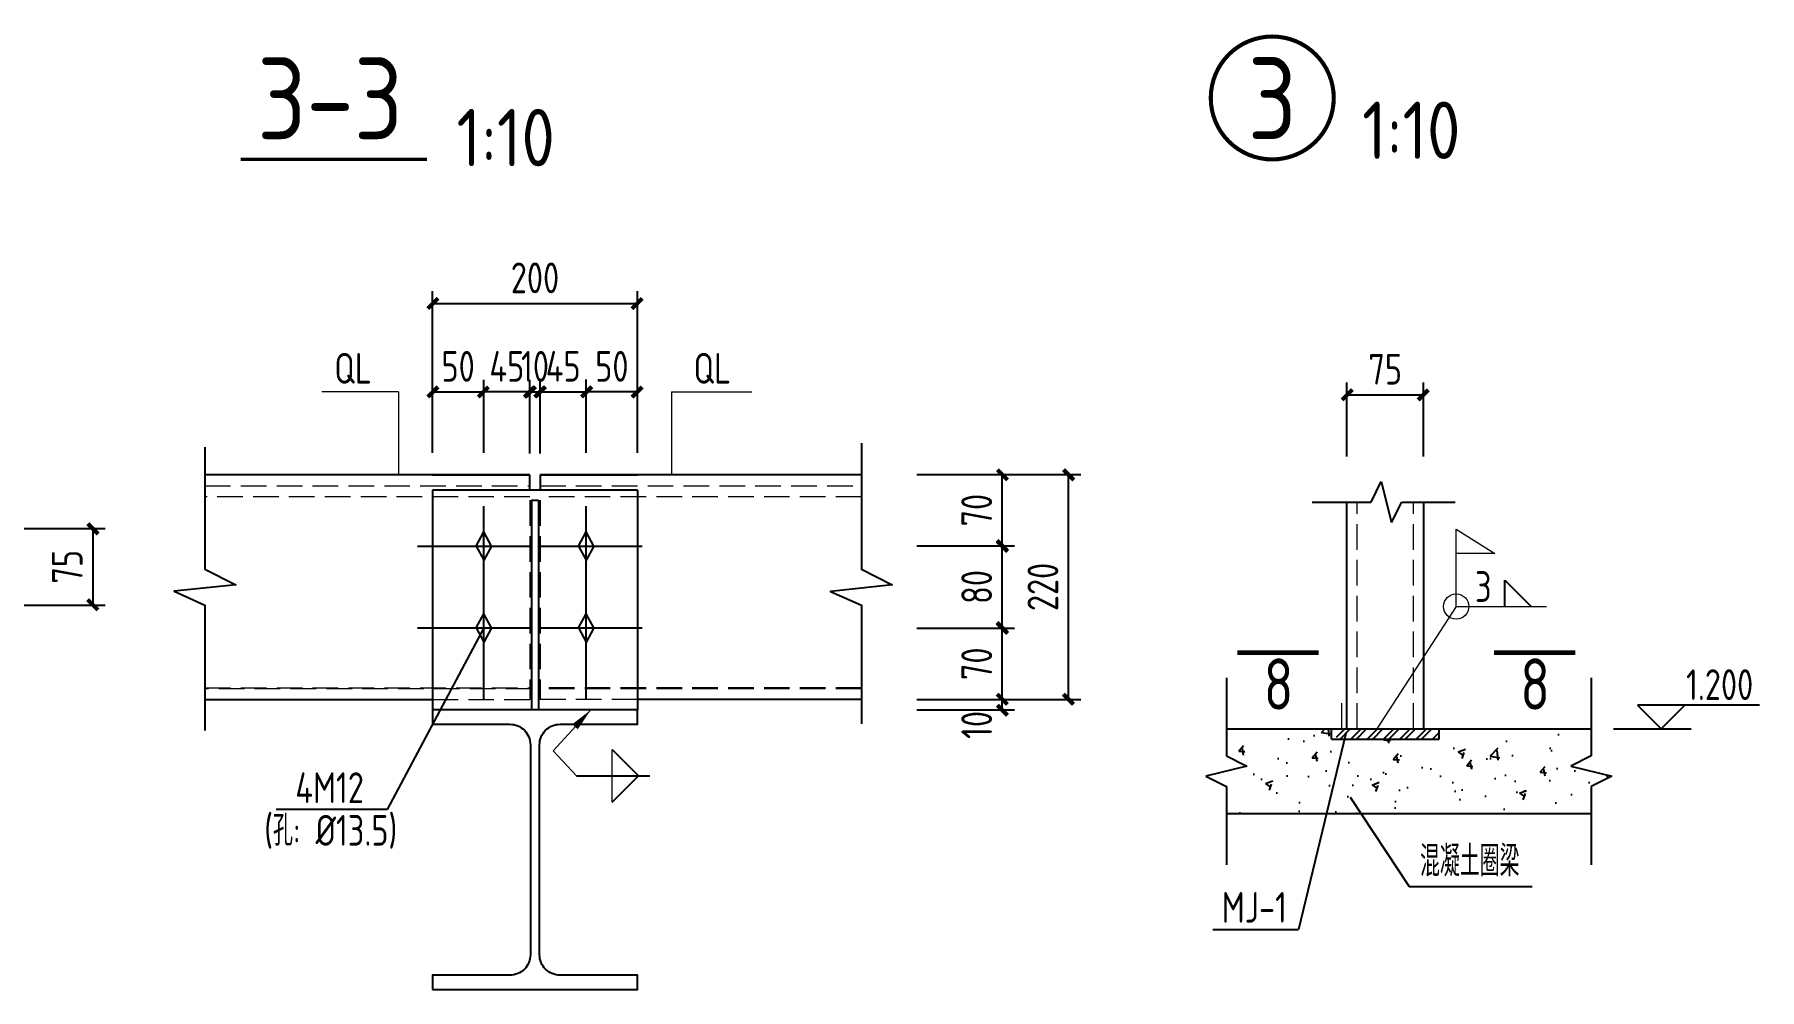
# Model space of a CAD drawing. Header units: millimetres. Extents: x 866309 to 879639, y 39442 to 44891.
# Drawn here: x 875456.3 to 875624.6, y 39850.1 to 39943.4 of the extents above; entities that cross this region are included whole.
import ezdxf

# ---------------------------------------------------------------- set-up
doc = ezdxf.new("R2010")
doc.units = ezdxf.units.MM
doc.header["$LTSCALE"] = 1000
doc.header["$MEASUREMENT"] = 0
for name, pattern in [('CENTER', [2, 1.25, -0.25, 0.25, -0.25]), ('DASH', [0.35, 0.25, -0.1]), ('DOTE', [2.42, 2, -0.2, 0.02, -0.2])]:
    doc.linetypes.add(name, pattern=pattern)
for name, color, linetype, lineweight in [('1', 4, 'Continuous', 70), ('D3', 62, 'Continuous', 9), ('LZ', 64, 'Continuous', 9), ('数字', 3, 'Continuous', 9), ('细实线', 1, 'Continuous', 20)]:
    doc.layers.add(name, color=color, linetype=linetype, lineweight=lineweight)
for name, color, linetype in [('D1', 112, 'Continuous'), ('D2', 6, 'Continuous'), ('DIM', 7, 'Continuous'), ('DOTE', 1, 'DOTE'), ('M_Thin', 7, 'Continuous'), ('Prof', 2, 'Continuous'), ('PUB_DIM', 3, 'Continuous'), ('THIN', 7, 'Continuous'), ('文字', 7, 'Continuous'), ('柱子', 8, 'Continuous'), ('桩', 6, 'Continuous')]:
    doc.layers.add(name, color=color, linetype=linetype)
doc.styles.add('GBHZ', font='gbenor.shx', dxfattribs={"width": 0.9, "bigfont": 'gbcbig.shx'})
doc.dimstyles.new('Y10', dxfattribs={"dimscale": 0, "dimtxt": 3, "dimasz": 0.01, "dimexe": 1.2, "dimexo": 1, "dimgap": 1, "dimtad": 1, "dimdec": 0, "dimlfac": 10, "dimzin": 0, "dimdsep": 46, "dimtxsty": 'GBHZ', "dimblk1": 'DX', "dimblk2": 'DX', "dimsah": 1, "dimcen": 0.09, "dimdle": 1, "dimadec": 0, "dimazin": 0, "dimtfac": 1, "dimtdec": 0, "dimtix": 1, "dimtmove": 2, "dimatfit": 3, "dimldrblk": 'DX', "dimfxl": 0, "dimtolj": 1, "dimtzin": 0, "dimarcsym": 0})

# ---------------------------------------------------------------- blocks, each defined once
blk = doc.blocks.new('DX')
at = {"color": 0, "linetype": 'ByBlock', "const_width": 40}
blk.add_lwpolyline([(-54, -51), (46, 49)], dxfattribs=at)
blk = doc.blocks.new('*D523')
at = {"layer": 'Defpoints', "color": 0, "linetype": 'ByBlock', "transparency": 16777216}
for p in [(875453.87, 39895.14), (875453.87, 39887.65), (875461.97, 39887.65)]:
    blk.add_point(p, dxfattribs=at)
at = {"layer": 'DIM', "color": 0, "linetype": 'ByBlock', "lineweight": -2, "transparency": 16777216}
for p, q in [((875454.87, 39895.14), (875463.17, 39895.14)), ((875461.97, 39895.13), (875461.97, 39887.66)), ((875454.87, 39887.65), (875463.17, 39887.65))]:
    blk.add_line(p, q, dxfattribs=at)
at = {"layer": 'DIM', "color": 0, "linetype": 'ByBlock', "lineweight": -2, "transparency": 16777216, "xscale": 0.01, "yscale": 0.01, "zscale": 0.01}
for p, rotation in [((875461.97, 39895.14), 90), ((875461.97, 39887.65), 270)]:
    blk.add_blockref('DX', p, dxfattribs=dict(at, rotation=rotation))
at = {"layer": 'DIM', "color": 0, "linetype": 'ByBlock', "transparency": 16777216, "insert": (875459.47, 39891.39), "char_height": 3, "attachment_point": 5, "rotation": 90, "style": 'GBHZ'}
blk.add_mtext('\\A1;75', dxfattribs=at)
blk = doc.blocks.new('*D524')
at = {"layer": 'Defpoints', "color": 0, "linetype": 'ByBlock', "transparency": 16777216}
for p in [(875541.36, 39878.42), (875541.36, 39877.42), (875550.71, 39878.42)]:
    blk.add_point(p, dxfattribs=at)
at = {"layer": 'DIM', "color": 0, "linetype": 'ByBlock', "lineweight": -2, "transparency": 16777216}
for p, q in [((875542.36, 39878.42), (875551.91, 39878.42)), ((875542.36, 39877.42), (875551.91, 39877.42)), ((875550.71, 39878.43), (875550.71, 39878.44)), ((875550.71, 39877.42), (875550.71, 39878.42)), ((875550.71, 39877.41), (875550.71, 39877.4))]:
    blk.add_line(p, q, dxfattribs=at)
at = {"layer": 'DIM', "color": 0, "linetype": 'ByBlock', "lineweight": -2, "transparency": 16777216, "xscale": 0.01, "yscale": 0.01, "zscale": 0.01}
for p, rotation in [((875550.71, 39878.42), 270), ((875550.71, 39877.42), 90)]:
    blk.add_blockref('DX', p, dxfattribs=dict(at, rotation=rotation))
at = {"layer": 'DIM', "color": 0, "linetype": 'ByBlock', "transparency": 16777216, "insert": (875548.21, 39875.95), "char_height": 3, "attachment_point": 5, "rotation": 90, "style": 'GBHZ'}
blk.add_mtext('\\A1;10', dxfattribs=at)
blk = doc.blocks.new('*D525')
at = {"layer": 'Defpoints', "color": 0, "linetype": 'ByBlock', "transparency": 16777216}
for p in [(875541.36, 39885.41), (875550.71, 39885.41), (875541.36, 39878.42)]:
    blk.add_point(p, dxfattribs=at)
at = {"layer": 'DIM', "color": 0, "linetype": 'ByBlock', "lineweight": -2, "transparency": 16777216}
for p, q in [((875542.36, 39885.41), (875551.91, 39885.41)), ((875550.71, 39878.43), (875550.71, 39885.4)), ((875542.36, 39878.42), (875551.91, 39878.42))]:
    blk.add_line(p, q, dxfattribs=at)
at = {"layer": 'DIM', "color": 0, "linetype": 'ByBlock', "lineweight": -2, "transparency": 16777216, "xscale": 0.01, "yscale": 0.01, "zscale": 0.01}
for p, rotation in [((875550.71, 39885.41), 90), ((875550.71, 39878.42), 270)]:
    blk.add_blockref('DX', p, dxfattribs=dict(at, rotation=rotation))
at = {"layer": 'DIM', "color": 0, "linetype": 'ByBlock', "transparency": 16777216, "insert": (875548.21, 39881.92), "char_height": 3, "attachment_point": 5, "rotation": 90, "style": 'GBHZ'}
blk.add_mtext('\\A1;70', dxfattribs=at)
blk = doc.blocks.new('*D526')
at = {"layer": 'Defpoints', "color": 0, "linetype": 'ByBlock', "transparency": 16777216}
for p in [(875541.36, 39893.42), (875550.71, 39893.42), (875541.36, 39885.41)]:
    blk.add_point(p, dxfattribs=at)
at = {"layer": 'DIM', "color": 0, "linetype": 'ByBlock', "lineweight": -2, "transparency": 16777216}
for p, q in [((875542.36, 39893.42), (875551.91, 39893.42)), ((875550.71, 39885.42), (875550.71, 39893.41)), ((875542.36, 39885.41), (875551.91, 39885.41))]:
    blk.add_line(p, q, dxfattribs=at)
at = {"layer": 'DIM', "color": 0, "linetype": 'ByBlock', "lineweight": -2, "transparency": 16777216, "xscale": 0.01, "yscale": 0.01, "zscale": 0.01}
for p, rotation in [((875550.71, 39893.42), 90), ((875550.71, 39885.41), 270)]:
    blk.add_blockref('DX', p, dxfattribs=dict(at, rotation=rotation))
at = {"layer": 'DIM', "color": 0, "linetype": 'ByBlock', "transparency": 16777216, "insert": (875548.21, 39889.42), "char_height": 3, "attachment_point": 5, "rotation": 90, "style": 'GBHZ'}
blk.add_mtext('\\A1;80', dxfattribs=at)
blk = doc.blocks.new('*D527')
at = {"layer": 'Defpoints', "color": 0, "linetype": 'ByBlock', "transparency": 16777216}
for p in [(875541.36, 39900.41), (875550.71, 39900.41), (875541.36, 39893.42)]:
    blk.add_point(p, dxfattribs=at)
at = {"layer": 'DIM', "color": 0, "linetype": 'ByBlock', "lineweight": -2, "transparency": 16777216}
for p, q in [((875542.36, 39900.41), (875551.91, 39900.41)), ((875550.71, 39893.43), (875550.71, 39900.4)), ((875542.36, 39893.42), (875551.91, 39893.42))]:
    blk.add_line(p, q, dxfattribs=at)
at = {"layer": 'DIM', "color": 0, "linetype": 'ByBlock', "lineweight": -2, "transparency": 16777216, "xscale": 0.01, "yscale": 0.01, "zscale": 0.01}
for p, rotation in [((875550.71, 39900.41), 90), ((875550.71, 39893.42), 270)]:
    blk.add_blockref('DX', p, dxfattribs=dict(at, rotation=rotation))
at = {"layer": 'DIM', "color": 0, "linetype": 'ByBlock', "transparency": 16777216, "insert": (875548.21, 39896.92), "char_height": 3, "attachment_point": 5, "rotation": 90, "style": 'GBHZ'}
blk.add_mtext('\\A1;70', dxfattribs=at)
blk = doc.blocks.new('*D531')
at = {"layer": 'Defpoints', "color": 0, "linetype": 'ByBlock', "transparency": 16777216}
for p in [(875500.11, 39908.46), (875495.11, 39901.51), (875500.11, 39901.51)]:
    blk.add_point(p, dxfattribs=at)
at = {"layer": 'DIM', "color": 0, "linetype": 'ByBlock', "lineweight": -2, "transparency": 16777216}
for p, q in [((875495.11, 39902.51), (875495.11, 39909.66)), ((875500.11, 39902.51), (875500.11, 39909.66)), ((875495.12, 39908.46), (875500.1, 39908.46))]:
    blk.add_line(p, q, dxfattribs=at)
at = {"layer": 'DIM', "color": 0, "linetype": 'ByBlock', "lineweight": -2, "transparency": 16777216, "xscale": 0.01, "yscale": 0.01, "zscale": 0.01, "rotation": 180}
blk.add_blockref('DX', (875495.11, 39908.46), dxfattribs=at)
at = {"layer": 'DIM', "color": 0, "linetype": 'ByBlock', "lineweight": -2, "transparency": 16777216, "xscale": 0.01, "yscale": 0.01, "zscale": 0.01}
blk.add_blockref('DX', (875500.11, 39908.46), dxfattribs=at)
at = {"layer": 'DIM', "color": 0, "linetype": 'ByBlock', "transparency": 16777216, "insert": (875497.61, 39910.96), "char_height": 3, "attachment_point": 5, "style": 'GBHZ'}
blk.add_mtext('\\A1;50', dxfattribs=at)
blk = doc.blocks.new('*D532')
at = {"layer": 'Defpoints', "color": 0, "linetype": 'ByBlock', "transparency": 16777216}
for p in [(875500.11, 39908.46), (875500.11, 39901.51), (875504.61, 39901.45)]:
    blk.add_point(p, dxfattribs=at)
at = {"layer": 'DIM', "color": 0, "linetype": 'ByBlock', "lineweight": -2, "transparency": 16777216}
for p, q in [((875500.11, 39902.51), (875500.11, 39909.66)), ((875504.61, 39902.45), (875504.61, 39909.66)), ((875500.1, 39908.46), (875500.09, 39908.46)), ((875504.61, 39908.46), (875500.11, 39908.46)), ((875504.62, 39908.46), (875504.63, 39908.46))]:
    blk.add_line(p, q, dxfattribs=at)
at = {"layer": 'DIM', "color": 0, "linetype": 'ByBlock', "lineweight": -2, "transparency": 16777216, "xscale": 0.01, "yscale": 0.01, "zscale": 0.01}
blk.add_blockref('DX', (875500.11, 39908.46), dxfattribs=at)
at = {"layer": 'DIM', "color": 0, "linetype": 'ByBlock', "lineweight": -2, "transparency": 16777216, "xscale": 0.01, "yscale": 0.01, "zscale": 0.01, "rotation": 180}
blk.add_blockref('DX', (875504.61, 39908.46), dxfattribs=at)
at = {"layer": 'DIM', "color": 0, "linetype": 'ByBlock', "transparency": 16777216, "insert": (875502.36, 39910.96), "char_height": 3, "attachment_point": 5, "style": 'GBHZ'}
blk.add_mtext('\\A1;45', dxfattribs=at)
blk = doc.blocks.new('*D533')
at = {"layer": 'Defpoints', "color": 0, "linetype": 'ByBlock', "transparency": 16777216}
for p in [(875510.11, 39908.46), (875510.11, 39901.51), (875515.11, 39901.51)]:
    blk.add_point(p, dxfattribs=at)
at = {"layer": 'DIM', "color": 0, "linetype": 'ByBlock', "lineweight": -2, "transparency": 16777216}
for p, q in [((875510.11, 39902.51), (875510.11, 39909.66)), ((875515.11, 39902.51), (875515.11, 39909.66)), ((875515.1, 39908.46), (875510.12, 39908.46))]:
    blk.add_line(p, q, dxfattribs=at)
at = {"layer": 'DIM', "color": 0, "linetype": 'ByBlock', "lineweight": -2, "transparency": 16777216, "xscale": 0.01, "yscale": 0.01, "zscale": 0.01, "rotation": 180}
blk.add_blockref('DX', (875510.11, 39908.46), dxfattribs=at)
at = {"layer": 'DIM', "color": 0, "linetype": 'ByBlock', "lineweight": -2, "transparency": 16777216, "xscale": 0.01, "yscale": 0.01, "zscale": 0.01}
blk.add_blockref('DX', (875515.11, 39908.46), dxfattribs=at)
at = {"layer": 'DIM', "color": 0, "linetype": 'ByBlock', "transparency": 16777216, "insert": (875512.61, 39910.96), "char_height": 3, "attachment_point": 5, "style": 'GBHZ'}
blk.add_mtext('\\A1;50', dxfattribs=at)
blk = doc.blocks.new('*D534')
at = {"layer": 'Defpoints', "color": 0, "linetype": 'ByBlock', "transparency": 16777216}
for p in [(875515.11, 39917.1), (875495.11, 39903.51), (875515.11, 39903.51)]:
    blk.add_point(p, dxfattribs=at)
at = {"layer": 'DIM', "color": 0, "linetype": 'ByBlock', "lineweight": -2, "transparency": 16777216}
for p, q in [((875495.11, 39904.51), (875495.11, 39918.3)), ((875515.11, 39904.51), (875515.11, 39918.3)), ((875495.12, 39917.1), (875515.1, 39917.1))]:
    blk.add_line(p, q, dxfattribs=at)
at = {"layer": 'DIM', "color": 0, "linetype": 'ByBlock', "lineweight": -2, "transparency": 16777216, "xscale": 0.01, "yscale": 0.01, "zscale": 0.01, "rotation": 180}
blk.add_blockref('DX', (875495.11, 39917.1), dxfattribs=at)
at = {"layer": 'DIM', "color": 0, "linetype": 'ByBlock', "lineweight": -2, "transparency": 16777216, "xscale": 0.01, "yscale": 0.01, "zscale": 0.01}
blk.add_blockref('DX', (875515.11, 39917.1), dxfattribs=at)
at = {"layer": 'DIM', "color": 0, "linetype": 'ByBlock', "transparency": 16777216, "insert": (875505.11, 39919.6), "char_height": 3, "attachment_point": 5, "style": 'GBHZ'}
blk.add_mtext('\\A1;200', dxfattribs=at)
blk = doc.blocks.new('*D535')
at = {"layer": 'Defpoints', "color": 0, "linetype": 'ByBlock', "transparency": 16777216}
for p in [(875505.61, 39908.46), (875504.61, 39901.45), (875505.61, 39901.46)]:
    blk.add_point(p, dxfattribs=at)
at = {"layer": 'DIM', "color": 0, "linetype": 'ByBlock', "lineweight": -2, "transparency": 16777216}
for p, q in [((875504.61, 39902.45), (875504.61, 39909.66)), ((875505.61, 39902.46), (875505.61, 39909.66)), ((875504.6, 39908.46), (875504.59, 39908.46)), ((875504.61, 39908.46), (875505.61, 39908.46)), ((875505.62, 39908.46), (875505.63, 39908.46))]:
    blk.add_line(p, q, dxfattribs=at)
at = {"layer": 'DIM', "color": 0, "linetype": 'ByBlock', "lineweight": -2, "transparency": 16777216, "xscale": 0.01, "yscale": 0.01, "zscale": 0.01}
blk.add_blockref('DX', (875504.61, 39908.46), dxfattribs=at)
at = {"layer": 'DIM', "color": 0, "linetype": 'ByBlock', "lineweight": -2, "transparency": 16777216, "xscale": 0.01, "yscale": 0.01, "zscale": 0.01, "rotation": 180}
blk.add_blockref('DX', (875505.61, 39908.46), dxfattribs=at)
at = {"layer": 'DIM', "color": 0, "linetype": 'ByBlock', "transparency": 16777216, "insert": (875505.11, 39910.96), "char_height": 3, "attachment_point": 5, "style": 'GBHZ'}
blk.add_mtext('\\A1;10', dxfattribs=at)
blk = doc.blocks.new('*D536')
at = {"layer": 'Defpoints', "color": 0, "linetype": 'ByBlock', "transparency": 16777216}
for p in [(875510.11, 39908.47), (875505.61, 39901.46), (875510.11, 39901.53)]:
    blk.add_point(p, dxfattribs=at)
at = {"layer": 'DIM', "color": 0, "linetype": 'ByBlock', "lineweight": -2, "transparency": 16777216}
for p, q in [((875505.61, 39902.46), (875505.61, 39909.67)), ((875510.11, 39902.53), (875510.11, 39909.67)), ((875505.6, 39908.47), (875505.59, 39908.47)), ((875505.61, 39908.47), (875510.11, 39908.47)), ((875510.12, 39908.47), (875510.13, 39908.47))]:
    blk.add_line(p, q, dxfattribs=at)
at = {"layer": 'DIM', "color": 0, "linetype": 'ByBlock', "lineweight": -2, "transparency": 16777216, "xscale": 0.01, "yscale": 0.01, "zscale": 0.01}
blk.add_blockref('DX', (875505.61, 39908.47), dxfattribs=at)
at = {"layer": 'DIM', "color": 0, "linetype": 'ByBlock', "lineweight": -2, "transparency": 16777216, "xscale": 0.01, "yscale": 0.01, "zscale": 0.01, "rotation": 180}
blk.add_blockref('DX', (875510.11, 39908.47), dxfattribs=at)
at = {"layer": 'DIM', "color": 0, "linetype": 'ByBlock', "transparency": 16777216, "insert": (875507.86, 39910.97), "char_height": 3, "attachment_point": 5, "style": 'GBHZ'}
blk.add_mtext('\\A1;45', dxfattribs=at)
blk = doc.blocks.new('*D537')
at = {"layer": 'Defpoints', "color": 0, "linetype": 'ByBlock', "transparency": 16777216}
for p in [(875542.36, 39900.41), (875557.17, 39900.41), (875542.36, 39878.42)]:
    blk.add_point(p, dxfattribs=at)
at = {"layer": 'DIM', "color": 0, "linetype": 'ByBlock', "lineweight": -2, "transparency": 16777216}
for p, q in [((875543.36, 39900.41), (875558.37, 39900.41)), ((875557.17, 39878.43), (875557.17, 39900.4)), ((875543.36, 39878.42), (875558.37, 39878.42))]:
    blk.add_line(p, q, dxfattribs=at)
at = {"layer": 'DIM', "color": 0, "linetype": 'ByBlock', "lineweight": -2, "transparency": 16777216, "xscale": 0.01, "yscale": 0.01, "zscale": 0.01}
for p, rotation in [((875557.17, 39900.41), 90), ((875557.17, 39878.42), 270)]:
    blk.add_blockref('DX', p, dxfattribs=dict(at, rotation=rotation))
at = {"layer": 'DIM', "color": 0, "linetype": 'ByBlock', "transparency": 16777216, "insert": (875554.67, 39889.42), "char_height": 3, "attachment_point": 5, "rotation": 90, "style": 'GBHZ'}
blk.add_mtext('\\A1;220', dxfattribs=at)
blk = doc.blocks.new('*D551')
at = {"layer": 'Defpoints', "color": 0, "linetype": 'ByBlock', "transparency": 16777216}
for p in [(875591.82, 39908.18), (875584.32, 39901.16), (875591.82, 39901.16)]:
    blk.add_point(p, dxfattribs=at)
at = {"layer": 'DIM', "color": 0, "linetype": 'ByBlock', "lineweight": -2, "transparency": 16777216}
for p, q in [((875584.32, 39902.16), (875584.32, 39909.38)), ((875591.82, 39902.16), (875591.82, 39909.38)), ((875584.33, 39908.18), (875591.81, 39908.18))]:
    blk.add_line(p, q, dxfattribs=at)
at = {"layer": 'DIM', "color": 0, "linetype": 'ByBlock', "lineweight": -2, "transparency": 16777216, "xscale": 0.01, "yscale": 0.01, "zscale": 0.01, "rotation": 180}
blk.add_blockref('DX', (875584.32, 39908.18), dxfattribs=at)
at = {"layer": 'DIM', "color": 0, "linetype": 'ByBlock', "lineweight": -2, "transparency": 16777216, "xscale": 0.01, "yscale": 0.01, "zscale": 0.01}
blk.add_blockref('DX', (875591.82, 39908.18), dxfattribs=at)
at = {"layer": 'DIM', "color": 0, "linetype": 'ByBlock', "transparency": 16777216, "insert": (875588.07, 39910.68), "char_height": 3, "attachment_point": 5, "style": 'GBHZ'}
blk.add_mtext('\\A1;75', dxfattribs=at)

msp = doc.modelspace()

# ---------------------------------------------------------------- hatches: boundary and pattern name
at = {"layer": 'DIM'}
h = msp.add_hatch(dxfattribs=at)
h.set_pattern_fill('AR-CONC', color=256, style=0)
h.set_pattern_definition([(50, (474204.55, 183546.9975), (7.17260183, -0.62752135), [0.75, -8.25]), (355, (474204.55, 183546.9975), (-1.38751334, 7.52192134), [0.6, -6.6]), (100.4514, (474205.1476, 183546.945), (5.78509382, 6.89439542), [0.6374019, -7.01142112]), (46.1842, (474204.55, 183548.9975), (10.67241049, -1.65519014), [1.125, -12.375]), (96.6356, (474205.439, 183548.86), (9.34662706, 9.7411787), [0.95610288, -10.51713]), (351.1842, (474204.55, 183548.998), (9.34661945, 9.741186), [0.9, -9.9]), (21, (474205.55, 183548.4975), (5.96907052, -4.02618891), [0.75, -8.25]), (326, (474205.55, 183548.4975), (2.43315332, 7.25150045), [0.6, -6.6]), (71.4514, (474206.047, 183548.162), (8.40222629, 3.22530497), [0.6374019, -7.01142112]), (37.5, (474204.55, 183546.9975), (0.121598553, 3.328938538), [0, -6.52, 0, -6.7, 0, -6.625]), (7.5, (474204.55, 183546.9975), (2.630695374, 3.94411712), [0, -3.82, 0, -6.37, 0, -2.525]), (327.5, (474202.32, 183546.9975), (5.338224362, -0.225548717), [0, -2.5, 0, -7.8, 0, -10.35]), (317.5, (474201.32, 183546.9975), (5.831861693, 1.001049823), [0, -3.25, 0, -5.18, 0, -7.35])])
h.paths.add_polyline_path([(875584.077, 39874.561), (875582.823, 39874.561), (875582.823, 39875.561), (875572.581, 39875.561), (875572.581, 39872.933), (875574.581, 39871.933), (875570.581, 39870.933), (875572.581, 39869.933), (875572.581, 39867.305), (875581.962, 39867.305)])
h = msp.add_hatch(dxfattribs=at)
h.set_pattern_fill('AR-CONC', color=256, style=0)
h.set_pattern_definition([(50, (474163.098, 182781.494), (7.17260183, -0.62752135), [0.75, -8.25]), (355, (474163.098, 182781.494), (-1.38751334, 7.52192134), [0.6, -6.6]), (100.4514, (474163.6956, 182781.442), (5.78509382, 6.89439542), [0.6374019, -7.01142112]), (46.1842, (474163.098, 182783.494), (10.67241049, -1.65519014), [1.125, -12.375]), (96.6356, (474163.987, 182783.356), (9.34662706, 9.7411787), [0.95610288, -10.51713]), (351.1842, (474163.098, 182783.494), (9.34661945, 9.741186), [0.9, -9.9]), (21, (474164.098, 182782.994), (5.96907052, -4.02618891), [0.75, -8.25]), (326, (474164.098, 182782.994), (2.43315332, 7.25150045), [0.6, -6.6]), (71.4514, (474164.595, 182782.6586), (8.40222629, 3.22530497), [0.6374019, -7.01142112]), (37.5, (474163.0979, 182781.494), (0.121598553, 3.328938538), [0, -6.52, 0, -6.7, 0, -6.625]), (7.5, (474163.098, 182781.494), (2.630695374, 3.94411712), [0, -3.82, 0, -6.37, 0, -2.525]), (327.5, (474160.8679, 182781.494), (5.338224362, -0.225548717), [0, -2.5, 0, -7.8, 0, -10.35]), (317.5, (474159.868, 182781.494), (5.831861693, 1.001049823), [0, -3.25, 0, -5.18, 0, -7.35])])
h.paths.add_polyline_path([(875606.181, 39871.933), (875608.181, 39872.933), (875608.181, 39875.561), (875593.323, 39875.561), (875593.323, 39874.561), (875584.577, 39874.561), (875582.462, 39867.305), (875608.181, 39867.305), (875608.181, 39869.933), (875610.181, 39870.933)])
h = msp.add_hatch(dxfattribs=at)
h.set_pattern_fill('ANSI32', color=256, scale=3, style=0)
h.set_pattern_definition([(45, (465137.8959, 177764.1156), (-0.7954951288, 0.7954951288), []), (45, (465138.4262, 177764.1156), (-0.7954951288, 0.7954951288), [])])
h.paths.add_polyline_path([(875593.323, 39874.561), (875593.323, 39875.561), (875583.323, 39875.561), (875583.323, 39874.561)])

# ---------------------------------------------------------------- linework, layer by layer
at = {"linetype": 'ByBlock', "ltscale": 0.5, "const_width": 0.4}
msp.add_lwpolyline([(875571.048, 39937.164, 1), (875583.048, 39937.164, 1)], format="xyb", close=True, dxfattribs=at)
at = {"layer": '1', "color": 2, "const_width": 0.48, "elevation": 0}
for points in [[(875573.653, 39883.002), (875581.575, 39883.002)], [(875598.684, 39883.002), (875606.606, 39883.002)]]:
    msp.add_lwpolyline(points, dxfattribs=at)
at = {"layer": 'D1', "color": 251}
for p, q in [((875599.738, 39887.511), (875599.738, 39890.08)), ((875599.738, 39890.08), (875602.307, 39887.511)), ((875500.107, 39885.414), (875490.694, 39867.699)), ((875512.633, 39873.535), (875515.202, 39870.966)), ((875509.173, 39870.966), (875516.319, 39870.966)), ((875512.633, 39868.396), (875515.202, 39870.966)), ((875490.694, 39867.699), (875479.871, 39867.699))]:
    msp.add_line(p, q, dxfattribs=at)
at = {"layer": 'D1'}
for p, q in [((875612.684, 39877.865), (875614.988, 39875.561)), ((875624.59, 39877.865), (875612.684, 39877.865)), ((875617.292, 39877.865), (875614.988, 39875.561))]:
    msp.add_line(p, q, dxfattribs=at)
at = {"layer": 'D1', "elevation": 0}
msp.add_lwpolyline([(875610.339, 39875.561), (875617.934, 39875.561)], dxfattribs=at)
at = {"layer": 'D2'}
for p, q in [((875504.607, 39900.371), (875472.911, 39900.371)), ((875495.107, 39900.371), (875504.607, 39900.371)), ((875504.607, 39898.88), (875504.607, 39900.371)), ((875505.607, 39900.371), (875515.107, 39900.371)), ((875536.958, 39900.371), (875505.607, 39900.371)), ((875505.607, 39900.371), (875505.607, 39898.88)), ((875495.107, 39898.88), (875495.107, 39877.417)), ((875515.107, 39898.88), (875495.107, 39898.88)), ((875504.757, 39897.88), (875504.757, 39877.417)), ((875504.757, 39897.88), (875505.457, 39897.88)), ((875505.457, 39897.88), (875505.457, 39877.417)), ((875515.107, 39898.88), (875515.107, 39877.417)), ((875584.324, 39875.561), (875584.324, 39897.707)), ((875591.822, 39875.561), (875591.822, 39897.707)), ((875472.911, 39878.418), (875495.107, 39878.418)), ((875536.958, 39878.418), (875515.107, 39878.418))]:
    msp.add_line(p, q, dxfattribs=at)
at = {"layer": 'D3', "color": 251}
for p, q in [((875491.786, 39908.481), (875484.324, 39908.481)), ((875491.786, 39908.481), (875491.786, 39900.371)), ((875518.427, 39908.481), (875526.271, 39908.481)), ((875518.427, 39908.481), (875518.427, 39900.371)), ((875506.881, 39873.435), (875510.552, 39877.417)), ((875506.881, 39873.435), (875509.173, 39870.966)), ((875512.633, 39868.396), (875512.633, 39873.535))]:
    msp.add_line(p, q, dxfattribs=at)
msp.add_solid([(875509.288, 39875.525), (875510.552, 39877.417), (875509.288, 39875.525), (875508.739, 39876.005)], dxfattribs=at)
at = {"layer": 'DIM', "linetype": 'ByBlock'}
msp.add_line((875583.824, 39875.561), (875591.322, 39875.561), dxfattribs=at)
at = {"layer": 'DOTE', "linetype": 'CENTER', "ltscale": 0.02}
for p, q in [((875500.107, 39878.418), (875500.107, 39897.301)), ((875510.107, 39878.418), (875510.107, 39897.301)), ((875493.655, 39893.418), (875504.607, 39893.418)), ((875505.607, 39893.418), (875515.558, 39893.418)), ((875493.655, 39885.414), (875504.607, 39885.414)), ((875505.607, 39885.414), (875515.558, 39885.414))]:
    msp.add_line(p, q, dxfattribs=at)
at = {"layer": 'LZ', "color": 251, "linetype": 'DASH', "ltscale": 0.01}
for p, q in [((875472.911, 39899.301), (875504.607, 39899.301)), ((875505.607, 39899.301), (875536.958, 39899.301)), ((875504.607, 39898.23), (875472.911, 39898.23)), ((875504.607, 39897.88), (875504.607, 39878.418)), ((875536.958, 39898.23), (875505.607, 39898.23)), ((875505.607, 39897.88), (875505.607, 39878.418)), ((875585.326, 39875.561), (875585.326, 39897.707)), ((875590.82, 39875.561), (875590.82, 39897.707)), ((875472.911, 39879.559), (875504.607, 39879.559)), ((875504.757, 39879.488), (875472.911, 39879.488)), ((875536.958, 39879.559), (875505.607, 39879.559)), ((875536.958, 39879.488), (875505.607, 39879.488)), ((875495.107, 39878.418), (875504.607, 39878.418)), ((875515.107, 39878.418), (875505.607, 39878.418)), ((875583.824, 39875.561), (875583.824, 39878.815))]:
    msp.add_line(p, q, dxfattribs=at)
at = {"layer": 'M_Thin', "color": 7, "elevation": 4.991}
for points in [[(875472.911, 39903.068), (875472.911, 39891.144), (875475.911, 39889.644), (875469.911, 39889.023), (875472.911, 39887.644), (875472.911, 39875.396)], [(875536.958, 39903.462), (875536.958, 39891.144), (875539.958, 39889.644), (875533.958, 39888.967), (875536.958, 39887.644), (875536.958, 39876.052)]]:
    msp.add_lwpolyline(points, dxfattribs=at)
at = {"layer": 'Prof'}
msp.add_lwpolyline([(875495.107, 39850.115), (875515.107, 39850.115), (875515.107, 39851.515), (875507.557, 39851.515, -0.4142136), (875505.557, 39853.515), (875505.557, 39874.017, -0.4142136), (875507.557, 39876.017), (875515.107, 39876.017), (875515.107, 39877.417), (875495.107, 39877.417), (875495.107, 39876.017), (875502.657, 39876.017, -0.4142136), (875504.657, 39874.017), (875504.657, 39853.515, -0.4142136), (875502.657, 39851.515), (875495.107, 39851.515)], format="xyb", close=True, dxfattribs=at)
at = {"layer": 'THIN'}
for p, q in [((875586.69, 39897.707), (875587.69, 39899.707)), ((875587.69, 39899.707), (875588.69, 39895.707)), ((875580.945, 39897.707), (875586.69, 39897.707)), ((875588.69, 39895.707), (875589.69, 39897.707)), ((875589.69, 39897.707), (875594.899, 39897.707)), ((875572.581, 39880.561), (875572.581, 39872.933)), ((875608.181, 39880.561), (875608.181, 39872.933)), ((875572.581, 39872.933), (875574.581, 39871.933)), ((875608.181, 39872.933), (875606.181, 39871.933)), ((875574.581, 39871.933), (875570.581, 39870.933)), ((875570.581, 39870.933), (875572.581, 39869.933)), ((875606.181, 39871.933), (875610.181, 39870.933)), ((875610.181, 39870.933), (875608.181, 39869.933)), ((875572.581, 39869.933), (875572.581, 39862.305)), ((875608.181, 39869.933), (875608.181, 39862.305))]:
    msp.add_line(p, q, dxfattribs=at)
at = {"layer": '文字', "color": 6, "const_width": 0.32}
msp.add_lwpolyline([(875476.393, 39931.164), (875494.576, 39931.164)], dxfattribs=at)
at = {"layer": '柱子'}
for p, q in [((875572.581, 39875.561), (875608.181, 39875.561)), ((875582.823, 39875.561), (875593.323, 39875.561)), ((875582.823, 39874.561), (875582.823, 39875.561)), ((875593.323, 39874.561), (875593.323, 39875.561)), ((875584.237, 39875.108), (875579.616, 39855.98)), ((875582.823, 39874.561), (875593.323, 39874.561)), ((875584.638, 39868.903), (875590.392, 39860.166)), ((875572.581, 39867.305), (875608.181, 39867.305)), ((875590.392, 39860.166), (875602.416, 39860.166)), ((875571.254, 39855.98), (875579.616, 39855.98))]:
    msp.add_line(p, q, dxfattribs=at)
at = {"layer": '桩'}
for p, q in [((875499.358, 39893.418), (875500.107, 39894.799)), ((875500.855, 39893.418), (875500.107, 39894.799)), ((875509.358, 39893.418), (875510.107, 39894.799)), ((875510.855, 39893.418), (875510.107, 39894.799)), ((875499.358, 39893.418), (875500.107, 39892.036)), ((875500.855, 39893.418), (875500.107, 39892.036)), ((875509.358, 39893.418), (875510.107, 39892.036)), ((875510.855, 39893.418), (875510.107, 39892.036)), ((875499.358, 39885.414), (875500.107, 39886.796)), ((875500.855, 39885.414), (875500.107, 39886.796)), ((875509.358, 39885.414), (875510.107, 39886.796)), ((875510.855, 39885.414), (875510.107, 39886.796)), ((875499.358, 39885.414), (875500.107, 39884.033)), ((875500.855, 39885.414), (875500.107, 39884.033)), ((875509.358, 39885.414), (875510.107, 39884.033)), ((875510.855, 39885.414), (875510.107, 39884.033))]:
    msp.add_line(p, q, dxfattribs=at)
at = {"layer": '细实线', "color": 251}
for p, q in [((875594.997, 39887.511), (875594.997, 39895.073)), ((875594.997, 39895.073), (875598.754, 39892.701)), ((875598.754, 39892.701), (875594.997, 39892.701)), ((875594.997, 39887.511), (875587.256, 39875.561)), ((875594.997, 39887.511), (875603.814, 39887.511))]:
    msp.add_line(p, q, dxfattribs=at)
msp.add_circle((875594.997, 39887.511), 1.238, dxfattribs=at)
msp.add_solid([(875594.997, 39892.701), (875594.997, 39895.073), (875598.754, 39892.701), (875594.997, 39892.701)], dxfattribs=at)

# ---------------------------------------------------------------- texts
at = {"layer": 'D1', "style": 'GBHZ', "width": 0.9}
msp.add_text('1.200', height=3, dxfattribs=at).set_placement((875617.426, 39878.383))
at = {"layer": 'PUB_DIM', "style": 'GBHZ', "width": 0.9}
for p in [(875576.214, 39877.436), (875601.245, 39877.436)]:
    msp.add_text('8', height=5, dxfattribs=at).set_placement(p)
at = {"layer": '数字', "style": 'GBHZ', "width": 0.9}
for s, p in [('QL', (875485.524, 39909.27)), ('QL', (875520.577, 39909.27)), ('3', (875596.828, 39887.958)), ('4M12', (875481.722, 39868.322)), ('(孔: %%C13.5)', (875478.686, 39864.158)), ('混凝土圈梁', (875591.46, 39861.155)), ('MJ-1', (875572.119, 39856.64))]:
    msp.add_text(s, height=3, dxfattribs=at).set_placement(p)
at = {"layer": '文字', "color": 6, "style": 'GBHZ'}
for s, height, p in [('3-3', 8, (875478.001, 39933.115)), ('3', 8, (875574.653, 39933.131)), ('1:10', 5.6, (875497.455, 39930.494)), ('1:10', 5.6, (875585.814, 39931.212, -0.009))]:
    msp.add_text(s, height=height, dxfattribs=at).set_placement(p)

# ---------------------------------------------------------------- dimensions: what is measured, and where the dimension line sits
at = {"layer": 'DIM', "color": 4, "linetype": 'ByBlock'}
for base, p1, p2, picture, middle in [((875515.107, 39917.1), (875495.107, 39903.513), (875515.107, 39903.513), '*D534', (875505.107, 39919.6)), ((875500.107, 39908.46), (875495.107, 39901.513), (875500.107, 39901.513), '*D531', (875497.607, 39910.96)), ((875505.607, 39908.46), (875504.607, 39901.45), (875505.607, 39901.464), '*D535', (875505.107, 39910.96)), ((875510.107, 39908.474), (875505.607, 39901.464), (875510.107, 39901.527), '*D536', (875507.857, 39910.974))]:
    dim = msp.add_linear_dim(base=base, p1=p1, p2=p2, dimstyle='Y10', override={"dimscale": 1}, dxfattribs=at)
    dim.commit()
    dim.dimension.update_dxf_attribs({"geometry": picture, "text_midpoint": middle})
for base, p1, p2, angle, picture, middle in [((875500.107, 39908.46), (875504.607, 39901.45), (875500.107, 39901.513), 180, '*D532', (875502.357, 39910.96)), ((875510.107, 39908.46), (875515.107, 39901.513), (875510.107, 39901.513), 180, '*D533', (875512.607, 39910.96)), ((875461.969, 39887.645), (875453.869, 39895.144), (875453.869, 39887.645), 270, '*D523', (875459.469, 39891.395))]:
    dim = msp.add_linear_dim(base=base, p1=p1, p2=p2, angle=angle, dimstyle='Y10', override={"dimscale": 1}, dxfattribs=at)
    dim.commit()
    dim.dimension.update_dxf_attribs({"geometry": picture, "text_midpoint": middle})
at = {"layer": 'DIM', "color": 0, "linetype": 'ByBlock'}
dim = msp.add_linear_dim(base=(875591.822, 39908.182), p1=(875584.324, 39901.155), p2=(875591.822, 39901.155), dimstyle='Y10', override={"dimscale": 1}, dxfattribs=at)
dim.commit()
dim.dimension.update_dxf_attribs({"geometry": '*D551', "text_midpoint": (875588.073, 39910.682)})
at = {"layer": 'DIM', "linetype": 'ByBlock'}
for base, p1, p2, picture, middle in [((875550.714, 39900.415), (875541.356, 39893.418), (875541.356, 39900.415), '*D527', (875548.214, 39896.916)), ((875557.171, 39900.415), (875542.356, 39878.418), (875542.356, 39900.415), '*D537', (875554.671, 39889.416)), ((875550.714, 39893.418), (875541.356, 39885.414), (875541.356, 39893.418), '*D526', (875548.214, 39889.416)), ((875550.714, 39885.414), (875541.356, 39878.418), (875541.356, 39885.414), '*D525', (875548.214, 39881.916))]:
    dim = msp.add_linear_dim(base=base, p1=p1, p2=p2, angle=90, dimstyle='Y10', override={"dimscale": 1}, dxfattribs=at)
    dim.commit()
    dim.dimension.update_dxf_attribs({"geometry": picture, "text_midpoint": middle})
dim = msp.add_linear_dim(base=(875550.714, 39878.418), p1=(875541.356, 39877.417), p2=(875541.356, 39878.418), angle=90, dimstyle='Y10', override={"dimscale": 1}, dxfattribs=at)
dim.commit()
dim.dimension.update_dxf_attribs({"geometry": '*D524', "text_midpoint": (875548.214, 39875.948), "dimtype": 160})

doc.saveas('drawing.dxf')
